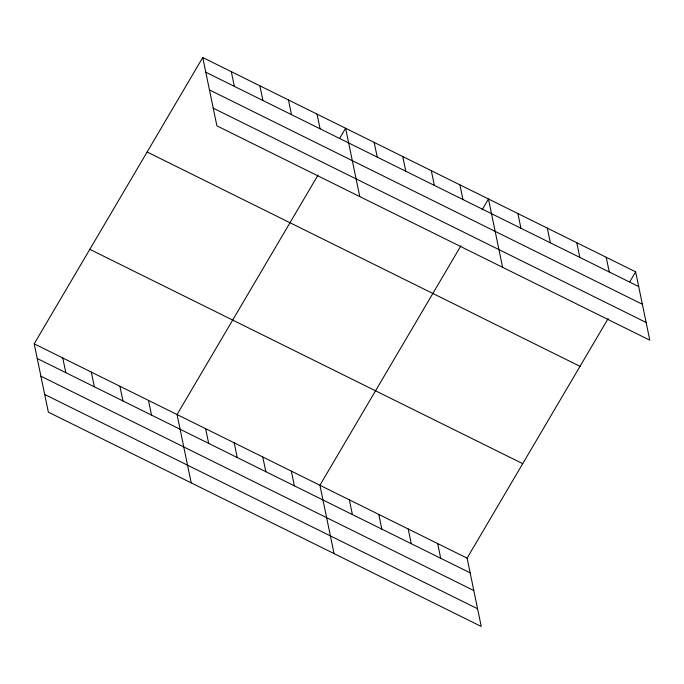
<?xml version="1.0" encoding="UTF-8"?>
<svg xmlns="http://www.w3.org/2000/svg" width="684" height="684" viewBox="0 0 684 684"><rect width="100%" height="100%" fill="white"/><g stroke="black" fill="none" stroke-linecap="round" stroke-linejoin="round"><path stroke-width="1.03" d="M608.102 318.641L467.104 558.144L481.254 626.476L48.35 412.144L34.2 343.821L202.746 57.524L635.65 271.856L649.8 340.179L216.896 125.856L202.746 57.524M318.06 175.044L177.062 414.547L191.204 482.878M339.777 138.151L345.608 128.25L359.758 196.582M460.922 245.77L319.915 485.272L334.066 553.604M482.109 209.783L488.461 198.984L502.612 267.307M629.827 281.748L635.65 271.856M205.79 72.222L638.694 286.553M209.458 89.92L642.361 304.252M213.228 108.157L646.132 322.48M147.128 152.002L580.032 366.333M89.818 249.344L522.721 463.666M34.2 343.821L467.104 558.144M37.244 358.519L470.147 572.85M40.912 376.217L473.815 590.54M44.682 394.454L477.586 608.777M606.212 257.278L609.256 271.976M576.774 242.7L579.818 257.406M547.337 228.131L550.381 242.829M517.899 213.553L520.943 228.259M459.896 184.834L462.94 199.531M431.322 170.692L434.366 185.39M402.748 156.542L405.792 171.248M374.174 142.4L377.217 157.098M437.666 543.575L440.71 558.272M408.228 528.997L411.272 543.694M317.034 114.108L320.078 128.806M378.791 514.428L381.834 529.125M288.46 99.967L291.504 114.664M349.353 499.85L352.397 514.548M259.894 85.816L262.938 100.514M231.32 71.675L234.364 86.372M291.341 471.131L294.385 485.828M262.776 456.989L265.819 471.686M234.202 442.839L237.245 457.536M205.627 428.697L208.671 443.394M148.488 400.405L151.532 415.102M119.914 386.255L122.958 400.961M91.34 372.113L94.383 386.811M62.774 357.963L65.818 372.669"/></g></svg>
